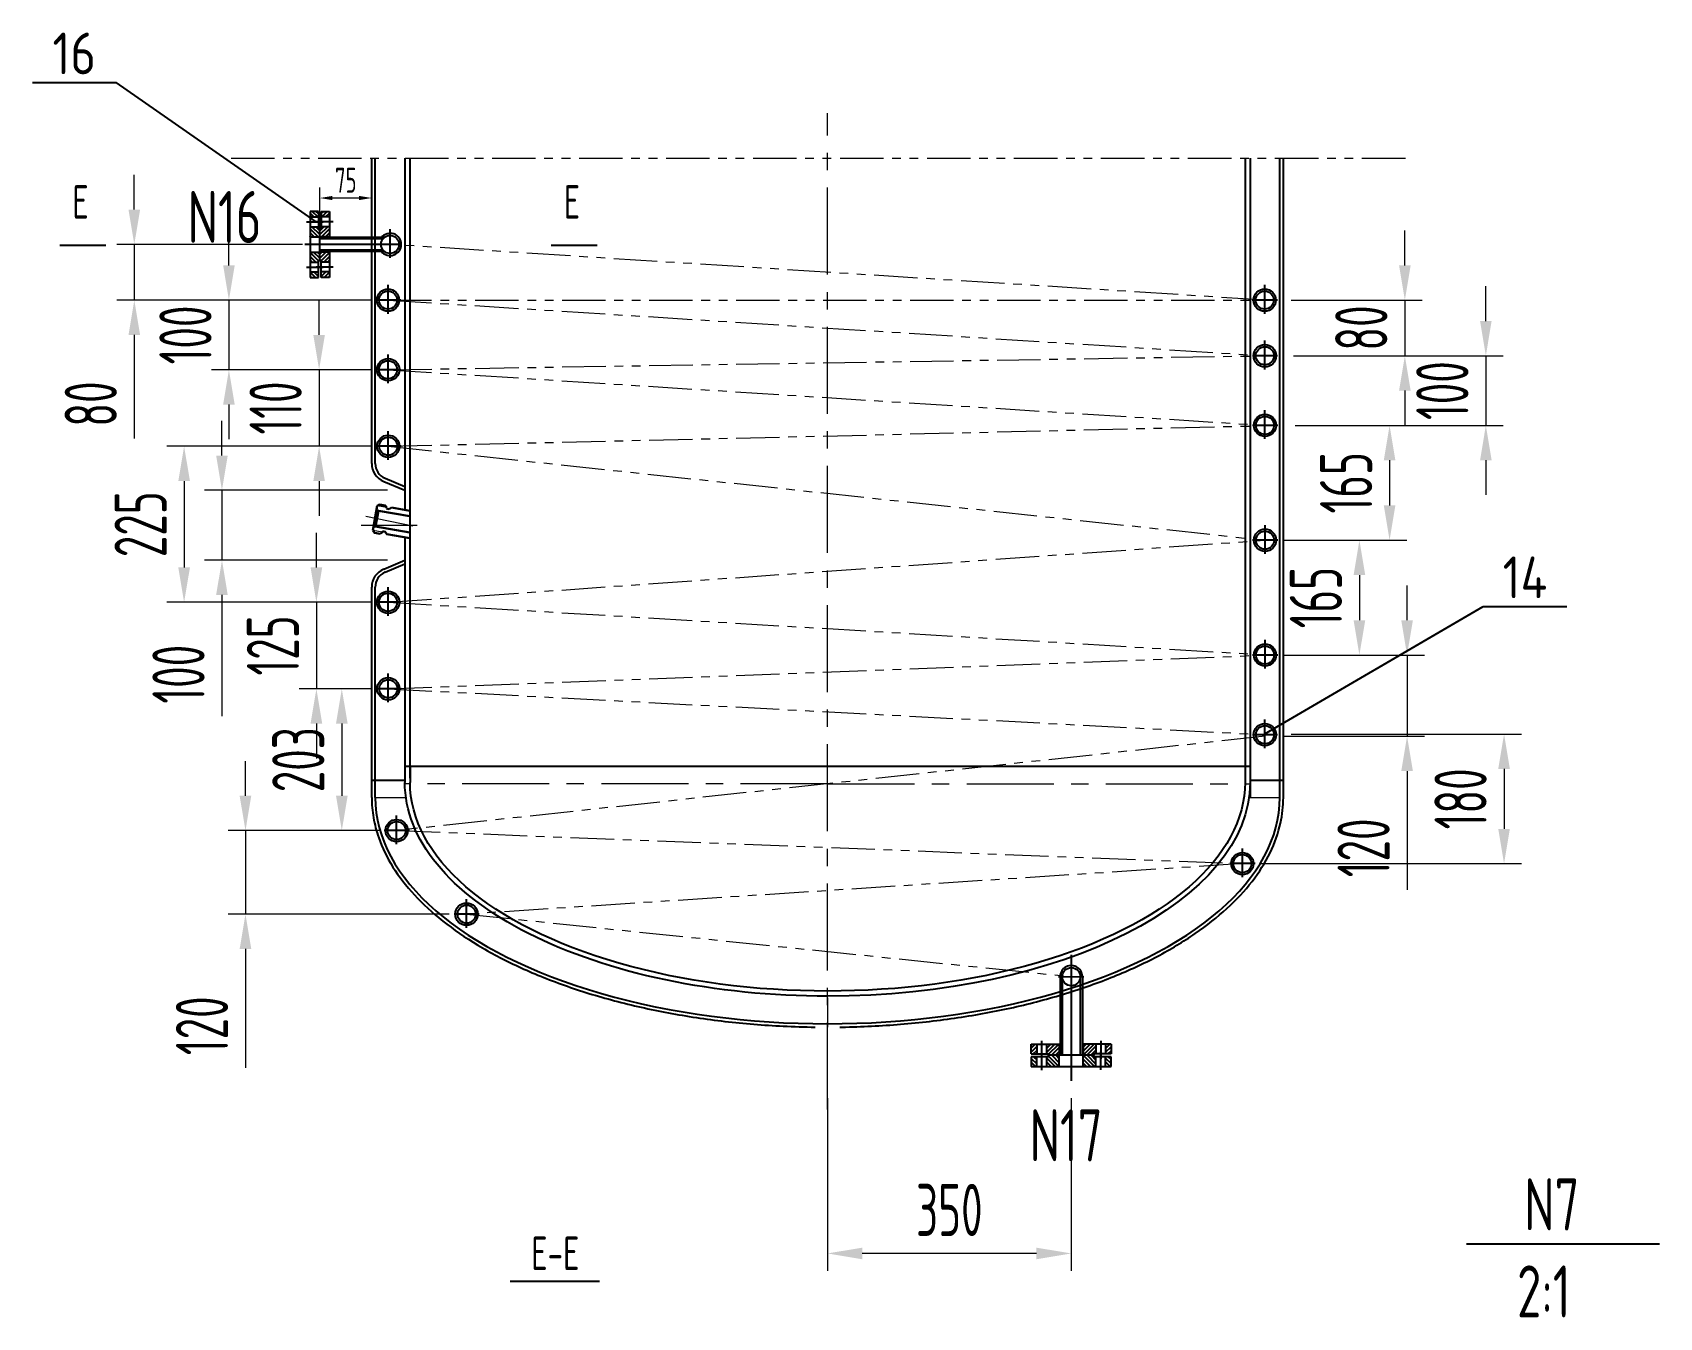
# Model space of a CAD drawing. Header units: millimetres. Extents: x -10 to 6019072, y -115569 to 2.
# Drawn here: x 6011771 to 6014109, y -111023 to -109176 of the extents above; entities that cross this region are included whole.
import ezdxf
from ezdxf.enums import TextEntityAlignment as Align

# ---------------------------------------------------------------- set-up
doc = ezdxf.new("R2010")
doc.units = ezdxf.units.MM
doc.header["$LTSCALE"] = 1000
for name, pattern in [('ACAD_ISO10W100', [18, 12, -3, 0, -3]), ('CENTER', [2, 1.25, -0.25, 0.25, -0.25]), ('PHANTOM', [2.5, 1.25, -0.25, 0.25, -0.25, 0.25, -0.25])]:
    doc.linetypes.add(name, pattern=pattern)
doc.layers.get('0').update_dxf_attribs({"lineweight": 25})
for name, color, linetype in [('00', 7, 'Continuous'), ('item', 7, 'Continuous'), ('Layer2', 1, 'ACAD_ISO10W100'), ('Layer4', 3, 'Continuous')]:
    doc.layers.add(name, color=color, linetype=linetype)
for name, color, linetype, lineweight in [('1轮廓实线层', 7, 'Continuous', 25), ('3中心线层', 1, 'CENTER', 9), ('9双点划线层', 6, 'PHANTOM', 9), ('FULL', 7, 'Continuous', 25), ('中心线', 1, 'CENTER', 9), ('粗实线', 3, 'Continuous', 30), ('细实线', 6, 'Continuous', 9)]:
    doc.layers.add(name, color=color, linetype=linetype, lineweight=lineweight)
doc.styles.get("Standard").update_dxf_attribs({"font": 'gbenor.shx', "width": 0.707, "bigfont": 'gbcbig.shx'})
doc.styles.add('样式 1', font='gbenor.shx', dxfattribs={"bigfont": 'gbcbig.shx'})
doc.dimstyles.get("Standard").update_dxf_attribs({"dimscale": 60, "dimtxt": 2, "dimasz": 1.5, "dimexe": 0.625, "dimexo": 0.625, "dimgap": 0.09, "dimtad": 1, "dimdec": 1, "dimdsep": 46, "dimtxsty": 'Standard', "dimcen": 0.09, "dimclrd": 2, "dimclre": 2, "dimclrt": 2, "dimadec": 0, "dimazin": 0, "dimtfac": 1, "dimtdec": 1, "dimtofl": 0, "dimtmove": 0, "dimatfit": 3, "dimfxl": 0, "dimtolj": 1, "dimtzin": 0, "dimlwd": 9, "dimlwe": 9, "dimarcsym": 0})
doc.dimstyles.new('STANDARD$0', dxfattribs={"dimscale": 50, "dimtxt": 1.5, "dimasz": 1, "dimexe": 0.5, "dimexo": 0.5, "dimgap": 0.5, "dimtad": 1, "dimdec": 1, "dimdsep": 46, "dimtxsty": 'Standard', "dimcen": 0.09, "dimclrd": 2, "dimclre": 2, "dimclrt": 2, "dimadec": 0, "dimazin": 0, "dimtfac": 1, "dimtdec": 1, "dimtmove": 0, "dimatfit": 3, "dimfxl": 0, "dimtolj": 1, "dimtzin": 0, "dimlwd": 13, "dimlwe": 13, "dimarcsym": 0})

# ---------------------------------------------------------------- blocks, each defined once
blk = doc.blocks.new('*D505')
at = {"color": 2, "lineweight": 9, "transparency": 16777216}
for p, q in [((6012183.9, -109488.1), (6012183.9, -109398.9)), ((6012258.4, -109488.1), (6012258.4, -109398.9)), ((6012240.4, -109413.9), (6012201.9, -109413.9))]:
    blk.add_line(p, q, dxfattribs=at)
at = {"color": 2, "transparency": 16777216}
for points in [[(6012201.9, -109410.9), (6012201.9, -109416.9), (6012183.9, -109413.9)], [(6012240.4, -109410.9), (6012240.4, -109416.9), (6012258.4, -109413.9)]]:
    blk.add_solid(points, dxfattribs=at)
at = {"layer": 'Defpoints', "color": 0, "transparency": 16777216}
for p in [(6012183.9, -109413.9), (6012183.9, -109495.6), (6012258.4, -109495.6)]:
    blk.add_point(p, dxfattribs=at)
at = {"color": 2, "transparency": 16777216, "insert": (6012221.2, -109388.4), "char_height": 36, "attachment_point": 5}
blk.add_mtext('\\A1;75', dxfattribs=at)
blk = doc.blocks.new('*D531')
at = {"layer": '00', "color": 2, "linetype": 'CENTER', "lineweight": 13, "transparency": 16777216}
for p, q in [((6013743, -109510.7), (6013743, -109460.7)), ((6013579.7, -109560.7), (6013768, -109560.7)), ((6013743, -109560.7), (6013743, -109640.7)), ((6013585.2, -109640.7), (6013768, -109640.7)), ((6013743, -109690.7), (6013743, -109740.7))]:
    blk.add_line(p, q, dxfattribs=at)
at = {"layer": '00', "color": 2, "linetype": 'CENTER', "transparency": 16777216}
for points in [[(6013734.7, -109510.7), (6013751.4, -109510.7), (6013743, -109560.7)], [(6013734.7, -109690.7), (6013751.4, -109690.7), (6013743, -109640.7)]]:
    blk.add_solid(points, dxfattribs=at)
at = {"layer": 'Defpoints', "color": 0, "linetype": 'CENTER', "transparency": 16777216}
for p in [(6013554.7, -109560.7), (6013560.2, -109640.7), (6013743, -109640.7)]:
    blk.add_point(p, dxfattribs=at)
at = {"layer": '00', "color": 2, "linetype": 'CENTER', "transparency": 16777216, "insert": (6013680.5, -109600.7), "char_height": 75, "attachment_point": 5, "rotation": 90}
blk.add_mtext('\\A1;80', dxfattribs=at)
blk = doc.blocks.new('*D532')
at = {"layer": '00', "color": 2, "linetype": 'CENTER', "lineweight": 13, "transparency": 16777216}
for p, q in [((6013859.4, -109590.7), (6013859.4, -109540.7)), ((6013582.9, -109640.7), (6013884.4, -109640.7)), ((6013859.4, -109640.7), (6013859.4, -109740.7)), ((6013585.3, -109740.7), (6013884.4, -109740.7)), ((6013859.4, -109790.7), (6013859.4, -109840.7))]:
    blk.add_line(p, q, dxfattribs=at)
at = {"layer": '00', "color": 2, "linetype": 'CENTER', "transparency": 16777216}
for points in [[(6013851.1, -109590.7), (6013867.7, -109590.7), (6013859.4, -109640.7)], [(6013851.1, -109790.7), (6013867.7, -109790.7), (6013859.4, -109740.7)]]:
    blk.add_solid(points, dxfattribs=at)
at = {"layer": 'Defpoints', "color": 0, "linetype": 'CENTER', "transparency": 16777216}
for p in [(6013557.9, -109640.7), (6013560.3, -109740.7), (6013859.4, -109740.7)]:
    blk.add_point(p, dxfattribs=at)
at = {"layer": '00', "color": 2, "linetype": 'CENTER', "transparency": 16777216, "insert": (6013796.9, -109690.7), "char_height": 75, "attachment_point": 5, "rotation": 90}
blk.add_mtext('\\A1;100', dxfattribs=at)
blk = doc.blocks.new('*D533')
at = {"layer": '00', "color": 2, "linetype": 'CENTER', "lineweight": 13, "transparency": 16777216}
for p, q in [((6012043.3, -109784), (6012043.3, -109734)), ((6012281.1, -109834), (6012018.3, -109834)), ((6012043.3, -109834), (6012043.3, -109934.4)), ((6012281.1, -109934.4), (6012018.3, -109934.4)), ((6012043.3, -109984.4), (6012043.3, -110158.7))]:
    blk.add_line(p, q, dxfattribs=at)
at = {"layer": '00', "color": 2, "linetype": 'CENTER', "transparency": 16777216}
for points in [[(6012034.9, -109784), (6012051.6, -109784), (6012043.3, -109834)], [(6012034.9, -109984.4), (6012051.6, -109984.4), (6012043.3, -109934.4)]]:
    blk.add_solid(points, dxfattribs=at)
at = {"layer": 'Defpoints', "color": 0, "linetype": 'CENTER', "transparency": 16777216}
for p in [(6012306.1, -109834), (6012043.3, -109934.4), (6012306.1, -109934.4)]:
    blk.add_point(p, dxfattribs=at)
at = {"layer": '00', "color": 2, "linetype": 'CENTER', "transparency": 16777216, "insert": (6011980.8, -110098.3), "char_height": 75, "attachment_point": 5, "rotation": 90}
blk.add_mtext('\\A1;100', dxfattribs=at)
blk = doc.blocks.new('*D534')
at = {"layer": '00', "color": 2, "linetype": 'CENTER', "lineweight": 13, "transparency": 16777216}
for p, q in [((6013585.3, -109740.7), (6013746.1, -109740.7)), ((6013721.1, -109790.7), (6013721.1, -109855.7)), ((6013585.5, -109905.7), (6013746.1, -109905.7))]:
    blk.add_line(p, q, dxfattribs=at)
at = {"layer": '00', "color": 2, "linetype": 'CENTER', "transparency": 16777216}
for points in [[(6013712.8, -109790.7), (6013729.4, -109790.7), (6013721.1, -109740.7)], [(6013712.8, -109855.7), (6013729.4, -109855.7), (6013721.1, -109905.7)]]:
    blk.add_solid(points, dxfattribs=at)
at = {"layer": 'Defpoints', "color": 0, "linetype": 'CENTER', "transparency": 16777216}
for p in [(6013560.3, -109740.7), (6013560.5, -109905.7), (6013721.1, -109905.7)]:
    blk.add_point(p, dxfattribs=at)
at = {"layer": '00', "color": 2, "linetype": 'CENTER', "transparency": 16777216, "insert": (6013658.6, -109823.2), "char_height": 75, "attachment_point": 5, "rotation": 90}
blk.add_mtext('\\A1;165', dxfattribs=at)
blk = doc.blocks.new('*D535')
at = {"layer": '00', "color": 2, "linetype": 'CENTER', "lineweight": 13, "transparency": 16777216}
for p, q in [((6013567.3, -109905.7), (6013702.7, -109905.7)), ((6013677.7, -109955.7), (6013677.7, -110020.7)), ((6013567.3, -110070.7), (6013702.7, -110070.7))]:
    blk.add_line(p, q, dxfattribs=at)
at = {"layer": '00', "color": 2, "linetype": 'CENTER', "transparency": 16777216}
for points in [[(6013669.4, -109955.7), (6013686.1, -109955.7), (6013677.7, -109905.7)], [(6013669.4, -110020.7), (6013686.1, -110020.7), (6013677.7, -110070.7)]]:
    blk.add_solid(points, dxfattribs=at)
at = {"layer": 'Defpoints', "color": 0, "linetype": 'CENTER', "transparency": 16777216}
for p in [(6013542.3, -109905.7), (6013542.3, -110070.7), (6013677.7, -110070.7)]:
    blk.add_point(p, dxfattribs=at)
at = {"layer": '00', "color": 2, "linetype": 'CENTER', "transparency": 16777216, "insert": (6013615.2, -109988.2), "char_height": 75, "attachment_point": 5, "rotation": 90}
blk.add_mtext('\\A1;165', dxfattribs=at)
blk = doc.blocks.new('*D536')
at = {"layer": '00', "color": 2, "linetype": 'CENTER', "lineweight": 13, "transparency": 16777216}
for p, q in [((6011917.3, -109430.6), (6011917.3, -109380.6)), ((6012158.9, -109480.6), (6011892.3, -109480.6)), ((6011917.3, -109480.6), (6011917.3, -109560.7)), ((6012257.1, -109560.7), (6011892.3, -109560.7)), ((6011917.3, -109610.7), (6011917.3, -109759.3))]:
    blk.add_line(p, q, dxfattribs=at)
at = {"layer": '00', "color": 2, "linetype": 'CENTER', "transparency": 16777216}
for points in [[(6011909, -109430.6), (6011925.7, -109430.6), (6011917.3, -109480.6)], [(6011909, -109610.7), (6011925.7, -109610.7), (6011917.3, -109560.7)]]:
    blk.add_solid(points, dxfattribs=at)
at = {"layer": 'Defpoints', "color": 0, "linetype": 'CENTER', "transparency": 16777216}
for p in [(6012183.9, -109480.6), (6011917.3, -109560.7), (6012282.1, -109560.7)]:
    blk.add_point(p, dxfattribs=at)
at = {"layer": '00', "color": 2, "linetype": 'CENTER', "transparency": 16777216, "insert": (6011854.8, -109710), "char_height": 75, "attachment_point": 5, "rotation": 90}
blk.add_mtext('\\A1;80', dxfattribs=at)
blk = doc.blocks.new('*D537')
at = {"layer": '00', "color": 2, "linetype": 'CENTER', "lineweight": 13, "transparency": 16777216}
for p, q in [((6012053.3, -109510.7), (6012053.3, -109460.7)), ((6012257.1, -109560.7), (6012028.3, -109560.7)), ((6012053.3, -109560.7), (6012053.3, -109660.7)), ((6012257.1, -109660.7), (6012028.3, -109660.7)), ((6012053.3, -109710.7), (6012053.3, -109760.7))]:
    blk.add_line(p, q, dxfattribs=at)
at = {"layer": '00', "color": 2, "linetype": 'CENTER', "transparency": 16777216}
for points in [[(6012045, -109510.7), (6012061.6, -109510.7), (6012053.3, -109560.7)], [(6012045, -109710.7), (6012061.6, -109710.7), (6012053.3, -109660.7)]]:
    blk.add_solid(points, dxfattribs=at)
at = {"layer": 'Defpoints', "color": 0, "linetype": 'CENTER', "transparency": 16777216}
for p in [(6012282.1, -109560.7), (6012053.3, -109660.7), (6012282.1, -109660.7)]:
    blk.add_point(p, dxfattribs=at)
at = {"layer": '00', "color": 2, "linetype": 'CENTER', "transparency": 16777216, "insert": (6011990.8, -109610.7), "char_height": 75, "attachment_point": 5, "rotation": 90}
blk.add_mtext('\\A1;100', dxfattribs=at)
blk = doc.blocks.new('*D538')
at = {"layer": '00', "color": 2, "linetype": 'CENTER', "lineweight": 13, "transparency": 16777216}
for p, q in [((6012182.9, -109610.7), (6012182.9, -109560.7)), ((6012257.2, -109660.7), (6012157.9, -109660.7)), ((6012182.9, -109660.7), (6012182.9, -109770.7)), ((6012257.2, -109770.7), (6012157.9, -109770.7)), ((6012182.9, -109820.7), (6012182.9, -109870.7))]:
    blk.add_line(p, q, dxfattribs=at)
at = {"layer": '00', "color": 2, "linetype": 'CENTER', "transparency": 16777216}
for points in [[(6012174.6, -109610.7), (6012191.2, -109610.7), (6012182.9, -109660.7)], [(6012174.6, -109820.7), (6012191.2, -109820.7), (6012182.9, -109770.7)]]:
    blk.add_solid(points, dxfattribs=at)
at = {"layer": 'Defpoints', "color": 0, "linetype": 'CENTER', "transparency": 16777216}
for p in [(6012282.2, -109660.7), (6012182.9, -109770.7), (6012282.2, -109770.7)]:
    blk.add_point(p, dxfattribs=at)
at = {"layer": '00', "color": 2, "linetype": 'CENTER', "transparency": 16777216, "insert": (6012120.4, -109715.7), "char_height": 75, "attachment_point": 5, "rotation": 90}
blk.add_mtext('\\A1;110', dxfattribs=at)
blk = doc.blocks.new('*D539')
at = {"layer": '00', "color": 2, "linetype": 'CENTER', "lineweight": 13, "transparency": 16777216}
for p, q in [((6012257.4, -109770.7), (6011963.9, -109770.7)), ((6011988.9, -109820.7), (6011988.9, -109944.9)), ((6012257.3, -109994.9), (6011963.9, -109994.9))]:
    blk.add_line(p, q, dxfattribs=at)
at = {"layer": '00', "color": 2, "linetype": 'CENTER', "transparency": 16777216}
for points in [[(6011980.6, -109820.7), (6011997.3, -109820.7), (6011988.9, -109770.7)], [(6011980.6, -109944.9), (6011997.3, -109944.9), (6011988.9, -109994.9)]]:
    blk.add_solid(points, dxfattribs=at)
at = {"layer": 'Defpoints', "color": 0, "linetype": 'CENTER', "transparency": 16777216}
for p in [(6012282.4, -109770.7), (6011988.9, -109994.9), (6012282.3, -109994.9)]:
    blk.add_point(p, dxfattribs=at)
at = {"layer": '00', "color": 2, "linetype": 'CENTER', "transparency": 16777216, "insert": (6011926.4, -109882.8), "char_height": 75, "attachment_point": 5, "rotation": 90}
blk.add_mtext('\\A1;225', dxfattribs=at)
blk = doc.blocks.new('*D540')
at = {"layer": '00', "color": 2, "linetype": 'CENTER', "lineweight": 13, "transparency": 16777216}
for p, q in [((6012179, -109944.9), (6012179, -109894.9)), ((6012257.3, -109994.9), (6012154, -109994.9)), ((6012179, -109994.9), (6012179, -110119.2)), ((6012257.2, -110119.2), (6012154, -110119.2)), ((6012179, -110169.2), (6012179, -110219.2))]:
    blk.add_line(p, q, dxfattribs=at)
at = {"layer": '00', "color": 2, "linetype": 'CENTER', "transparency": 16777216}
for points in [[(6012170.6, -109944.9), (6012187.3, -109944.9), (6012179, -109994.9)], [(6012170.6, -110169.2), (6012187.3, -110169.2), (6012179, -110119.2)]]:
    blk.add_solid(points, dxfattribs=at)
at = {"layer": 'Defpoints', "color": 0, "linetype": 'CENTER', "transparency": 16777216}
for p in [(6012282.3, -109994.9), (6012179, -110119.2), (6012282.2, -110119.2)]:
    blk.add_point(p, dxfattribs=at)
at = {"layer": '00', "color": 2, "linetype": 'CENTER', "transparency": 16777216, "insert": (6012116.5, -110057), "char_height": 75, "attachment_point": 5, "rotation": 90}
blk.add_mtext('\\A1;125', dxfattribs=at)
blk = doc.blocks.new('*D541')
at = {"layer": '00', "color": 2, "linetype": 'CENTER', "lineweight": 13, "transparency": 16777216}
for p, q in [((6012257.2, -110119.2), (6012190.5, -110119.2)), ((6012215.5, -110169.2), (6012215.5, -110273)), ((6012269.2, -110323), (6012190.5, -110323))]:
    blk.add_line(p, q, dxfattribs=at)
at = {"layer": '00', "color": 2, "linetype": 'CENTER', "transparency": 16777216}
for points in [[(6012207.2, -110169.2), (6012223.9, -110169.2), (6012215.5, -110119.2)], [(6012207.2, -110273), (6012223.9, -110273), (6012215.5, -110323)]]:
    blk.add_solid(points, dxfattribs=at)
at = {"layer": 'Defpoints', "color": 0, "linetype": 'CENTER', "transparency": 16777216}
for p in [(6012282.2, -110119.2), (6012215.5, -110323), (6012294.2, -110323)]:
    blk.add_point(p, dxfattribs=at)
at = {"layer": '00', "color": 2, "linetype": 'CENTER', "transparency": 16777216, "insert": (6012153, -110221.1), "char_height": 75, "attachment_point": 5, "rotation": 90}
blk.add_mtext('\\A1;203', dxfattribs=at)
blk = doc.blocks.new('*D542')
at = {"layer": '00', "color": 2, "linetype": 'CENTER', "lineweight": 13, "transparency": 16777216}
for p, q in [((6012077.1, -110273), (6012077.1, -110223)), ((6012269.4, -110323), (6012052.1, -110323)), ((6012077.1, -110323), (6012077.1, -110443.1)), ((6012369.7, -110443.1), (6012052.1, -110443.1)), ((6012077.1, -110493.1), (6012077.1, -110663.8))]:
    blk.add_line(p, q, dxfattribs=at)
at = {"layer": '00', "color": 2, "linetype": 'CENTER', "transparency": 16777216}
for points in [[(6012068.7, -110273), (6012085.4, -110273), (6012077.1, -110323)], [(6012068.7, -110493.1), (6012085.4, -110493.1), (6012077.1, -110443.1)]]:
    blk.add_solid(points, dxfattribs=at)
at = {"layer": 'Defpoints', "color": 0, "linetype": 'CENTER', "transparency": 16777216}
for p in [(6012294.4, -110323), (6012077.1, -110443.1), (6012394.7, -110443.1)]:
    blk.add_point(p, dxfattribs=at)
at = {"layer": '00', "color": 2, "linetype": 'CENTER', "transparency": 16777216, "insert": (6012014.6, -110603.5), "char_height": 75, "attachment_point": 5, "rotation": 90}
blk.add_mtext('\\A1;120', dxfattribs=at)
blk = doc.blocks.new('*D543')
at = {"layer": '00', "color": 2, "linetype": 'CENTER', "lineweight": 13, "transparency": 16777216}
for p, q in [((6013746.2, -110020.7), (6013746.2, -109970.7)), ((6013567.3, -110070.7), (6013771.2, -110070.7)), ((6013746.2, -110070.7), (6013746.2, -110187.4)), ((6013567.2, -110187.4), (6013771.2, -110187.4)), ((6013746.2, -110237.4), (6013746.2, -110408.2))]:
    blk.add_line(p, q, dxfattribs=at)
at = {"layer": '00', "color": 2, "linetype": 'CENTER', "transparency": 16777216}
for points in [[(6013737.9, -110020.7), (6013754.6, -110020.7), (6013746.2, -110070.7)], [(6013737.9, -110237.4), (6013754.6, -110237.4), (6013746.2, -110187.4)]]:
    blk.add_solid(points, dxfattribs=at)
at = {"layer": 'Defpoints', "color": 0, "linetype": 'CENTER', "transparency": 16777216}
for p in [(6013542.3, -110070.7), (6013542.2, -110187.4), (6013746.2, -110187.4)]:
    blk.add_point(p, dxfattribs=at)
at = {"layer": '00', "color": 2, "linetype": 'CENTER', "transparency": 16777216, "insert": (6013683.7, -110347.8), "char_height": 75, "attachment_point": 5, "rotation": 90}
blk.add_mtext('\\A1;120', dxfattribs=at)
blk = doc.blocks.new('*D544')
at = {"layer": '00', "color": 2, "linetype": 'CENTER', "lineweight": 13, "transparency": 16777216}
for p, q in [((6013579.8, -110184.3), (6013910.6, -110184.3)), ((6013885.6, -110234.3), (6013885.6, -110320.5)), ((6013534.8, -110370.5), (6013910.6, -110370.5))]:
    blk.add_line(p, q, dxfattribs=at)
at = {"layer": '00', "color": 2, "linetype": 'CENTER', "transparency": 16777216}
for points in [[(6013877.2, -110234.3), (6013893.9, -110234.3), (6013885.6, -110184.3)], [(6013877.2, -110320.5), (6013893.9, -110320.5), (6013885.6, -110370.5)]]:
    blk.add_solid(points, dxfattribs=at)
at = {"layer": 'Defpoints', "color": 0, "linetype": 'CENTER', "transparency": 16777216}
for p in [(6013554.8, -110184.3), (6013509.8, -110370.5), (6013885.6, -110370.5)]:
    blk.add_point(p, dxfattribs=at)
at = {"layer": '00', "color": 2, "linetype": 'CENTER', "transparency": 16777216, "insert": (6013823.1, -110277.4), "char_height": 75, "attachment_point": 5, "rotation": 90}
blk.add_mtext('\\A1;180', dxfattribs=at)
blk = doc.blocks.new('*D545')
at = {"layer": '00', "color": 2, "linetype": 'CENTER', "lineweight": 13, "transparency": 16777216}
for p, q in [((6012913.4, -110707.7), (6012913.4, -110955.7)), ((6013263.6, -110707.7), (6013263.6, -110955.7)), ((6013213.6, -110930.7), (6012963.4, -110930.7))]:
    blk.add_line(p, q, dxfattribs=at)
at = {"layer": '00', "color": 2, "linetype": 'CENTER', "transparency": 16777216}
for points in [[(6012963.4, -110922.4), (6012963.4, -110939.1), (6012913.4, -110930.7)], [(6013213.6, -110922.4), (6013213.6, -110939.1), (6013263.6, -110930.7)]]:
    blk.add_solid(points, dxfattribs=at)
at = {"layer": 'Defpoints', "color": 0, "linetype": 'CENTER', "transparency": 16777216}
for p in [(6012913.4, -110682.7), (6013263.6, -110682.7), (6012913.4, -110930.7)]:
    blk.add_point(p, dxfattribs=at)
at = {"layer": '00', "color": 2, "linetype": 'CENTER', "transparency": 16777216, "insert": (6013088.5, -110868.2), "char_height": 75, "attachment_point": 5}
blk.add_mtext('\\A1;350', dxfattribs=at)

msp = doc.modelspace()

# ---------------------------------------------------------------- hatches: boundary and pattern name
h = msp.add_hatch()
h.set_pattern_fill('U', color=256, scale=4, angle=134.98378, style=0, pattern_type=0)
h.set_pattern_definition([(134.98378, (6011542.6355, -108400.4948), (-2.829228, -2.827626), [])])
h.paths.add_polyline_path([(6012169.87, -109520.11), (6012181.87, -109520.11), (6012181.87, -109528.11), (6012169.87, -109528.11)])
h.paths.add_polyline_path([(6012169.88, -109491.61), (6012169.87, -109506.11), (6012181.87, -109506.11), (6012181.87, -109503.61), (6012183.87, -109503.61), (6012183.88, -109491.61)])
h.paths.add_polyline_path([(6012169.89, -109455.11), (6012169.88, -109469.61), (6012183.88, -109469.61), (6012183.89, -109457.61), (6012181.89, -109457.61), (6012181.89, -109455.11)])
h.paths.add_polyline_path([(6012181.89, -109433.11), (6012169.89, -109433.11), (6012169.89, -109441.11), (6012181.89, -109441.11)])
h = msp.add_hatch()
h.set_pattern_fill('U', color=256, scale=4, angle=45, style=0, pattern_type=0)
h.set_pattern_definition([(44.98378, (6012825.734, -108400.858), (2.827626, -2.829228), [])])
h.paths.add_polyline_path([(6012197.87, -109520.12), (6012185.87, -109520.11), (6012185.87, -109528.11), (6012197.87, -109528.12)])
h.paths.add_polyline_path([(6012197.88, -109491.62), (6012197.87, -109506.12), (6012185.87, -109506.11), (6012185.87, -109503.61), (6012183.87, -109503.61), (6012183.88, -109491.61)])
h.paths.add_polyline_path([(6012197.89, -109455.12), (6012197.88, -109469.62), (6012183.88, -109469.61), (6012183.89, -109457.61), (6012185.89, -109457.61), (6012185.89, -109455.11)])
h.paths.add_polyline_path([(6012185.89, -109433.11), (6012197.89, -109433.12), (6012197.89, -109441.12), (6012185.89, -109441.11)])
h = msp.add_hatch()
h.set_pattern_fill('U', color=256, scale=4, angle=45, style=0, pattern_type=0)
h.set_pattern_definition([(315.0162, (6013797.2553, -111761.474), (-2.827626, -2.829228), [])])
h.paths.add_polyline_path([(6013313.09, -110661.99), (6013313.1, -110647.99), (6013321.1, -110648), (6013321.09, -110662)])
h.paths.add_polyline_path([(6013280.84, -110661.99), (6013299.09, -110661.99), (6013299.1, -110647.99), (6013296.1, -110647.99), (6013296.1, -110645.99), (6013280.85, -110645.99)])
h.paths.add_polyline_path([(6013228.09, -110661.97), (6013246.34, -110661.98), (6013246.35, -110645.98), (6013231.1, -110645.97), (6013231.1, -110647.97), (6013228.1, -110647.97)])
h.paths.add_polyline_path([(6013206.09, -110661.96), (6013214.09, -110661.97), (6013214.1, -110647.97), (6013206.1, -110647.96)])
h = msp.add_hatch()
h.set_pattern_fill('U', color=256, scale=4, angle=45.01622, style=0, pattern_type=0)
h.set_pattern_definition([(45.0162, (6013796.6236, -109529.788), (-2.829228, 2.827626), [])])
h.paths.add_polyline_path([(6013313.1, -110629.99), (6013313.1, -110643.99), (6013321.1, -110644), (6013321.1, -110630)])
h.paths.add_polyline_path([(6013280.85, -110629.99), (6013299.1, -110629.99), (6013299.1, -110643.99), (6013296.1, -110643.99), (6013296.1, -110645.99), (6013280.85, -110645.99)])
h.paths.add_polyline_path([(6013228.1, -110629.97), (6013246.35, -110629.98), (6013246.35, -110645.98), (6013231.1, -110645.97), (6013231.1, -110643.97), (6013228.1, -110643.97)])
h.paths.add_polyline_path([(6013206.1, -110629.96), (6013214.1, -110629.97), (6013214.1, -110643.97), (6013206.1, -110643.96)])

# ---------------------------------------------------------------- linework, layer by layer
at = {"layer": '1轮廓实线层', "ltscale": 14}
for p, q in [((6012258.44, -109795.35), (6012258.44, -109356.78)), ((6012263.44, -109795.35), (6012263.44, -109356.78)), ((6012306.1, -109356.78), (6012306.1, -109862)), ((6012313.48, -109356.78), (6012313.48, -110247.65)), ((6013513.4, -109356.78), (6013513.4, -110255.6)), ((6013520.78, -109356.78), (6013520.78, -110275.6)), ((6013563.44, -110250.6), (6013563.44, -109356.78)), ((6013568.44, -110250.6), (6013568.44, -109356.78)), ((6012275.68, -109821.25), (6012306.1, -109833.98)), ((6012277.61, -109816.64), (6012306.1, -109828.56)), ((6012306.1, -109900.72), (6012306.1, -110247.65)), ((6012275.68, -109947.15), (6012306.1, -109934.42)), ((6012277.61, -109951.76), (6012306.1, -109939.84)), ((6012258.44, -110253.67), (6012258.44, -109973.05)), ((6012263.44, -110253.67), (6012263.44, -109973.05)), ((6012306.11, -110230.6), (6012913.44, -110230.6)), ((6012913.44, -110230.6), (6013520.77, -110230.6)), ((6012258.44, -110250.6), (6012306.11, -110250.6)), ((6012258.44, -110275.6), (6012258.44, -110250.6)), ((6012263.44, -110275.6), (6012263.44, -110250.6)), ((6013520.77, -110250.6), (6013568.44, -110250.6)), ((6013563.44, -110275.6), (6013563.44, -110250.6)), ((6013568.44, -110275.6), (6013568.44, -110250.6))]:
    msp.add_line(p, q, dxfattribs=at)
at = {"layer": '1轮廓实线层', "extrusion": (1.22461e-16, 0, -1)}
for p, q in [((6012306.11, -110230.6), (6012306.11, -110253.67)), ((6012313.49, -110230.6), (6012313.49, -110253.67))]:
    msp.add_line(p, q, dxfattribs=at)
at = {"layer": '1轮廓实线层', "ltscale": 14}
for centre, radius, start, end in [((6012286.51, -109795.35), 28.07, 180, 247.29644), ((6012286.51, -109795.35), 23.07, 180, 247.29644), ((6012286.51, -109973.05), 28.07, 112.70356, 180), ((6012286.51, -109973.05), 23.07, 112.70356, 180)]:
    msp.add_arc(centre, radius, start, end, dxfattribs=at)
at = {"layer": '1轮廓实线层', "extrusion": (0, 0, -1)}
for major_axis, ratio, start_param, end_param in [((607.33, 0), 0.506079, 1.5707963, 3.1415927), ((599.95, 0), 0.5, 0, 3.1415927), ((607.33, 0), 0.506079, 0, 1.5707963)]:
    msp.add_ellipse((6012913.44, -110253.67), major_axis=major_axis, ratio=ratio, start_param=start_param, end_param=end_param, dxfattribs=at)
at = {"layer": '1轮廓实线层', "ltscale": 14}
msp.add_ellipse((6012913.44, -110275.6), major_axis=(-650, 0), ratio=0.5, start_param=6.2831853, end_param=9.424778, dxfattribs=at)
for points, knots in [([(6012258.44, -110275.6), (6012258.44, -110285.29), (6012259.28, -110294.97), (6012262.64, -110314.26), (6012265.15, -110323.85), (6012273.47, -110347.6), (6012280.3, -110361.64), (6012297.49, -110389.08), (6012307.84, -110402.48), (6012331.87, -110428.45), (6012345.54, -110441.01), (6012375.97, -110465.1), (6012392.72, -110476.63), (6012429.03, -110498.48), (6012448.58, -110508.81), (6012490.16, -110528.08), (6012512.19, -110537.04), (6012558.36, -110553.44), (6012582.5, -110560.89), (6012632.48, -110574.15), (6012658.32, -110579.96), (6012711.29, -110589.87), (6012738.41, -110593.96), (6012793.47, -110600.35), (6012821.42, -110602.65), (6012864.96, -110604.79), (6012880.42, -110605.27), (6012895.9, -110605.48)], [6.2831853, 6.2831853, 6.2831853, 6.2831853, 6.36994, 6.36994, 6.4566947, 6.4566947, 6.5866151, 6.5866151, 6.7165355, 6.7165355, 6.8464559, 6.8464559, 6.9763763, 6.9763763, 7.1062967, 7.1062967, 7.2362171, 7.2362171, 7.3661375, 7.3661375, 7.4960579, 7.4960579, 7.6259784, 7.6259784, 7.7558988, 7.7558988, 7.8271045, 7.8271045, 7.8271045, 7.8271045]), ([(6012930.97, -110605.48), (6012932.05, -110605.47), (6012933.13, -110605.45), (6012962.45, -110604.98), (6012990.64, -110603.61), (6013046.42, -110599.06), (6013074.02, -110595.88), (6013128.17, -110587.75), (6013154.72, -110582.8), (6013206.33, -110571.23), (6013231.39, -110564.6), (6013279.6, -110549.77), (6013302.76, -110541.57), (6013346.77, -110523.72), (6013367.63, -110514.08), (6013406.7, -110493.5), (6013424.92, -110482.56), (6013458.42, -110459.57), (6013473.7, -110447.51), (6013501.05, -110422.45), (6013513.12, -110409.46), (6013533.84, -110382.72), (6013542.49, -110368.97), (6013556.19, -110340.96), (6013561.23, -110326.7), (6013567.09, -110300.13), (6013568.44, -110287.86), (6013568.44, -110275.6)], [7.8808588, 7.8808588, 7.8808588, 7.8808588, 7.8858192, 7.8858192, 8.0157396, 8.0157396, 8.14566, 8.14566, 8.2755804, 8.2755804, 8.4055008, 8.4055008, 8.5354212, 8.5354212, 8.6653416, 8.6653416, 8.7952621, 8.7952621, 8.9251825, 8.9251825, 9.0551029, 9.0551029, 9.1850233, 9.1850233, 9.3149437, 9.3149437, 9.424778, 9.424778, 9.424778, 9.424778])]:
    msp.add_open_spline(points, degree=3, knots=knots, dxfattribs=at)
at = {"layer": '3中心线层'}
for p, q in [((6012306.1, -109982.25), (6012306.1, -110088.37)), ((6012306.1, -110118.83), (6012306.1, -110180.67))]:
    msp.add_line(p, q, dxfattribs=at)
at = {"layer": '9双点划线层', "ltscale": 0.05}
for p, q in [((6012056.39, -109356.78), (6013755.77, -109356.78)), ((6013541.87, -109560.66), (6012284.92, -109480.64)), ((6012282.09, -109560.66), (6013541.87, -109560.66)), ((6012282.09, -109560.66), (6013542.03, -109640.66)), ((6012282.24, -109660.66), (6013542.03, -109640.66)), ((6012282.07, -109660.66), (6013542.19, -109740.66)), ((6012282.22, -109770.66), (6013542.01, -109741.02)), ((6012282.22, -109770.66), (6013542.34, -109905.7)), ((6012282.24, -109994.91), (6013542.03, -109905.7)), ((6012282.07, -109994.91), (6013542.19, -110070.37)), ((6012282.4, -110119.19), (6013542.01, -110070.73)), ((6012282.22, -110119.19), (6013542.06, -110185.21)), ((6013542.25, -110187.42), (6012294.4, -110323)), ((6012294.4, -110323), (6013509.77, -110370.53)), ((6013509.77, -110370.53), (6012394.73, -110443.11)), ((6012394.73, -110443.11), (6013263.47, -110532.95))]:
    msp.add_line(p, q, dxfattribs=at)
at = {"layer": 'FULL'}
for p, q in [((6012169.89, -109433.11), (6012169.87, -109528.11)), ((6012181.89, -109433.11), (6012169.89, -109433.11)), ((6012169.89, -109441.11), (6012181.89, -109441.11)), ((6012181.89, -109433.11), (6012181.89, -109457.61)), ((6012185.89, -109433.11), (6012197.89, -109433.12)), ((6012185.89, -109433.11), (6012185.89, -109457.61)), ((6012197.89, -109441.12), (6012185.89, -109441.11)), ((6012197.89, -109433.12), (6012197.88, -109470.67)), ((6012169.88, -109469.61), (6012183.88, -109469.61)), ((6012169.89, -109455.11), (6012181.89, -109455.11)), ((6012181.89, -109457.61), (6012183.89, -109457.61)), ((6012183.87, -109503.61), (6012183.89, -109457.61)), ((6012183.87, -109503.61), (6012183.89, -109457.61)), ((6012197.88, -109469.62), (6012183.88, -109469.61)), ((6012276.6, -109470.64), (6012183.88, -109470.67)), ((6012274.67, -109472.64), (6012183.88, -109472.61)), ((6012185.89, -109457.61), (6012183.89, -109457.61)), ((6012197.89, -109455.12), (6012185.89, -109455.11)), ((6011810.34, -109481.54), (6011876.36, -109481.54)), ((6012169.88, -109491.61), (6012183.88, -109491.61)), ((6012274.67, -109488.64), (6012183.88, -109488.64)), ((6012276.6, -109490.64), (6012183.88, -109490.61)), ((6012276.61, -109490.64), (6012183.88, -109490.64)), ((6012197.88, -109491.62), (6012183.88, -109491.61)), ((6012197.88, -109490.62), (6012197.87, -109528.12)), ((6012516.42, -109481.54), (6012582.44, -109481.54)), ((6012169.87, -109506.11), (6012181.87, -109506.11)), ((6012169.87, -109520.11), (6012181.87, -109520.11)), ((6012181.87, -109528.11), (6012181.87, -109503.61)), ((6012181.87, -109503.61), (6012183.87, -109503.61)), ((6012185.87, -109503.61), (6012183.87, -109503.61)), ((6012185.87, -109528.11), (6012185.87, -109503.61)), ((6012197.87, -109506.12), (6012185.87, -109506.11)), ((6012197.87, -109520.12), (6012185.87, -109520.11)), ((6012169.87, -109528.11), (6012181.87, -109528.11)), ((6012197.87, -109528.12), (6012185.87, -109528.11)), ((6013247.81, -110532.95), (6013247.76, -110645.98)), ((6013250.64, -110532.95), (6013250.6, -110645.97)), ((6013276.64, -110532.95), (6013276.6, -110645.98)), ((6013279.65, -110532.96), (6013279.62, -110645.98)), ((6013206.1, -110629.96), (6013247.75, -110629.98)), ((6013206.1, -110643.96), (6013206.1, -110629.96)), ((6013206.1, -110643.96), (6013231.1, -110643.96)), ((6013214.1, -110629.97), (6013214.1, -110643.97)), ((6013228.1, -110629.97), (6013228.1, -110643.97)), ((6013231.1, -110643.96), (6013231.1, -110645.97)), ((6013296.1, -110645.99), (6013231.1, -110645.97)), ((6013296.1, -110645.99), (6013231.1, -110645.97)), ((6013231.1, -110647.97), (6013231.1, -110645.97)), ((6013246.34, -110661.98), (6013246.35, -110645.98)), ((6013246.35, -110629.98), (6013246.35, -110645.98)), ((6013321.1, -110630), (6013279.61, -110629.98)), ((6013280.84, -110661.99), (6013280.85, -110645.99)), ((6013280.85, -110629.99), (6013280.85, -110645.99)), ((6013321.1, -110644), (6013296.1, -110643.99)), ((6013296.1, -110643.99), (6013296.1, -110645.99)), ((6013296.1, -110647.99), (6013296.1, -110645.99)), ((6013299.1, -110629.99), (6013299.1, -110643.99)), ((6013313.1, -110629.99), (6013313.1, -110643.99)), ((6013321.1, -110630), (6013321.1, -110644)), ((6013206.1, -110647.97), (6013206.09, -110661.96)), ((6013206.09, -110661.96), (6013321.09, -110662)), ((6013231.1, -110647.97), (6013206.1, -110647.97)), ((6013214.09, -110661.97), (6013214.1, -110647.97)), ((6013228.1, -110647.97), (6013228.09, -110661.97)), ((6013321.1, -110648), (6013296.1, -110647.99)), ((6013299.09, -110661.99), (6013299.1, -110647.99)), ((6013313.09, -110661.99), (6013313.1, -110647.99)), ((6013321.09, -110662), (6013321.1, -110648)), ((6012457.66, -110970.5), (6012585.69, -110970.5)), ((6012457.66, -110970.5), (6012585.69, -110970.5))]:
    msp.add_line(p, q, dxfattribs=at)
for centre, radius in [((6012284.91, -109480.64), 13), ((6012281.91, -109560.66), 16), ((6012281.91, -109560.66), 13), ((6013541.7, -109560.66), 16), ((6013541.7, -109560.66), 13), ((6013541.85, -109640.66), 16), ((6013541.85, -109640.66), 13), ((6012282.07, -109660.66), 16), ((6012282.07, -109660.66), 13), ((6013542.01, -109740.66), 16), ((6013542.01, -109740.66), 13), ((6012282.22, -109770.66), 16), ((6012282.22, -109770.66), 13), ((6013542.17, -109905.7), 16), ((6013542.17, -109905.7), 13), ((6012282.07, -109994.91), 16), ((6012282.07, -109994.91), 13), ((6013542.11, -110070.73), 16), ((6013542.11, -110070.73), 13), ((6012282.22, -110119.19), 16), ((6012282.22, -110119.19), 13), ((6013541.88, -110185.21), 16), ((6013541.88, -110185.21), 13), ((6012294.22, -110323), 16), ((6012294.22, -110323), 13), ((6013509.6, -110370.53), 16), ((6013509.6, -110370.53), 13), ((6012394.73, -110443.11), 16), ((6012394.73, -110443.11), 13), ((6013263.64, -110532.95), 13)]:
    msp.add_circle(centre, radius, dxfattribs=at)
for centre, start, end in [((6012284.91, -109480.64), 218.66597, 141.30159), ((6013263.64, -110532.95), 0.01622, 188.13817)]:
    msp.add_arc(centre, 16, start, end, dxfattribs=at)
at = {"layer": 'item', "color": 1, "linetype": 'Continuous', "ltscale": 10}
for p, q in [((6011771.1, -109248.08), (6011891.1, -109248.08)), ((6012178.89, -109448.11), (6011891.1, -109248.08)), ((6013541.88, -110184.06), (6013855.69, -110000.98)), ((6013855.69, -110000.98), (6013975.69, -110000.98))]:
    msp.add_line(p, q, dxfattribs=at)
at = {"layer": 'Layer2'}
for p, q in [((6012164.89, -109448.11), (6012188.89, -109448.11)), ((6012202.89, -109448.12), (6012178.89, -109448.11)), ((6012284.91, -109500.1), (6012284.92, -109458.88)), ((6012300.91, -109480.64), (6012162.6, -109480.64)), ((6012164.87, -109513.11), (6012188.87, -109513.11)), ((6012202.87, -109513.12), (6012178.87, -109513.11)), ((6012281.9, -109580.12), (6012281.92, -109538.91)), ((6013541.69, -109580.12), (6013541.7, -109538.91)), ((6012300.25, -109560.67), (6012263.93, -109560.66)), ((6013560.03, -109560.67), (6013523.71, -109560.66)), ((6012282.06, -109680.12), (6012282.07, -109638.91)), ((6013560.19, -109640.67), (6013523.87, -109640.66)), ((6013541.85, -109660.12), (6013541.86, -109618.91)), ((6012300.4, -109660.67), (6012264.09, -109660.66)), ((6013542, -109760.12), (6013542.02, -109718.91)), ((6012282.22, -109790.12), (6012282.23, -109748.91)), ((6013560.35, -109740.67), (6013524.03, -109740.66)), ((6012300.56, -109770.67), (6012264.24, -109770.66)), ((6013542.16, -109925.16), (6013542.17, -109883.94)), ((6013560.5, -109905.71), (6013524.19, -109905.7)), ((6012282.06, -110014.36), (6012282.07, -109973.15)), ((6012300.4, -109994.91), (6012264.09, -109994.9)), ((6013542.1, -110090.18), (6013542.12, -110048.97)), ((6013560.45, -110070.73), (6013524.13, -110070.72)), ((6012282.22, -110138.64), (6012282.23, -110097.43)), ((6012300.56, -110119.19), (6012264.24, -110119.18)), ((6013541.87, -110204.67), (6013541.88, -110163.45)), ((6013560.21, -110185.22), (6013523.9, -110185.21)), ((6012294.21, -110342.45), (6012294.23, -110301.24)), ((6012312.56, -110323), (6012276.24, -110322.99)), ((6013509.59, -110389.99), (6013509.6, -110348.77)), ((6013527.93, -110370.53), (6013491.62, -110370.52)), ((6012394.72, -110462.57), (6012394.74, -110421.36)), ((6012413.07, -110443.12), (6012376.75, -110443.11)), ((6013263.66, -110501.65), (6013263.61, -110682.73)), ((6013245.31, -110532.95), (6013281.62, -110532.94)), ((6013221.1, -110624.97), (6013221.09, -110667.44)), ((6013306.1, -110624.99), (6013306.09, -110650.99)), ((6013306.09, -110666.99), (6013306.1, -110640.99))]:
    msp.add_line(p, q, dxfattribs=at)
at = {"layer": 'Layer4'}
msp.add_line((6013831.5, -110917.12), (6014108.88, -110917.12), dxfattribs=at)
at = {"layer": '中心线', "ltscale": 0.1}
for p, q in [((6012913.44, -110724.01), (6012913.44, -109291.74)), ((6012913.44, -110255.6), (6013520.77, -110255.6)), ((6012263.44, -110275.6), (6012307.65, -110275.6)), ((6013519.23, -110275.6), (6013563.44, -110275.6)), ((6012913.44, -110563.24), (6012913.44, -110605.6))]:
    msp.add_line(p, q, dxfattribs=at)
at = {"layer": '中心线'}
for p, q in [((6012317.52, -109885.28), (6012250.08, -109871.52)), ((6012243.4, -109884.2), (6012323.85, -109884.2))]:
    msp.add_line(p, q, dxfattribs=at)
at = {"layer": '中心线', "ltscale": 0.1, "extrusion": (1.22461e-16, 0, -1)}
msp.add_line((6012913.44, -110255.6), (6012306.11, -110255.6), dxfattribs=at)
at = {"layer": '粗实线'}
for p, q in [((6012266.54, -109856.43), (6012260.29, -109891.88)), ((6012268.14, -109863.28), (6012264.13, -109886)), ((6012268.14, -109863.28), (6012265.54, -109862.07)), ((6012269.74, -109854.19), (6012266.54, -109856.43)), ((6012268.14, -109863.28), (6012313.48, -109871.27)), ((6012269.74, -109854.19), (6012277.92, -109855.63)), ((6012280.17, -109858.84), (6012277.92, -109855.63)), ((6012279.93, -109860.2), (6012280.17, -109858.84)), ((6012279.93, -109860.2), (6012283.57, -109860.84)), ((6012283.57, -109860.84), (6012286.77, -109858.6)), ((6012286.77, -109858.6), (6012313.48, -109863.31)), ((6012260.29, -109891.88), (6012262.53, -109895.09)), ((6012264.13, -109886), (6012261.28, -109886.25)), ((6012262.53, -109895.09), (6012270.71, -109896.53)), ((6012264.13, -109886), (6012313.48, -109894.7)), ((6012270.71, -109896.53), (6012273.92, -109894.29)), ((6012273.92, -109894.29), (6012274.16, -109892.92)), ((6012274.16, -109892.92), (6012277.8, -109893.57)), ((6012277.8, -109893.57), (6012280.04, -109896.77)), ((6012280.04, -109896.77), (6012313.48, -109902.67))]:
    msp.add_line(p, q, dxfattribs=at)
at = {"layer": '细实线'}
for p, q in [((6012280.17, -109858.84), (6012266.54, -109856.43)), ((6012273.92, -109894.29), (6012260.29, -109891.88))]:
    msp.add_line(p, q, dxfattribs=at)

# ---------------------------------------------------------------- texts
at = {"width": 0.8}
for s, p in [('N16', (6012046.91, -109441.09)), ('N17', (6013256.17, -110760.88)), ('N7', (6013954.17, -110860.17))]:
    msp.add_text(s, height=74.795, dxfattribs=at).set_placement(p, align=Align.MIDDLE)
msp.add_text('2:1', height=74.795, dxfattribs=at).set_placement((6013904.27, -111022.72))
at = {"layer": 'FULL', "style": '样式 1', "width": 0.8}
for s, p in [('E', (6011828.34, -109443.55)), ('E', (6012534.42, -109443.55)), ('E-E', (6012487.67, -110954.5)), ('E-E', (6012487.67, -110954.5))]:
    msp.add_text(s, height=48, dxfattribs=at).set_placement(p)
at = {"layer": 'item', "color": 7, "ltscale": 10}
for s, p in [('16', (6011831.1, -109206.08)), ('14', (6013915.69, -109958.98))]:
    msp.add_text(s, height=60, dxfattribs=at).set_placement(p, align=Align.MIDDLE)

# ---------------------------------------------------------------- dimensions: what is measured, and where the dimension line sits
dim = msp.add_linear_dim(base=(6012183.88, -109413.92), p1=(6012258.44, -109495.63), p2=(6012183.88, -109495.61), dimstyle='Standard', override={"dimscale": 12, "dimtxt": 3, "dimasz": 1.5, "dimexe": 1.25, "dimexo": 0.625, "dimgap": 0.625, "dimtad": 1, "dimtih": 0, "dimtoh": 0, "dimdec": 0, "dimzin": 8, "dimcen": 2.5, "dimtdec": 0, "dimtofl": 1})
dim.commit()
dim.dimension.update_dxf_attribs({"geometry": '*D505', "text_midpoint": (6012221.16, -109388.42)})
at = {"layer": '00', "color": 3, "linetype": 'CENTER'}
for base, p1, p2, picture, middle in [((6011917.34, -109560.66), (6012183.88, -109480.64), (6012282.09, -109560.66), '*D536', (6011854.84, -109709.99)), ((6013721.11, -109905.71), (6013560.35, -109740.67), (6013560.5, -109905.71), '*D534', (6013658.61, -109823.19)), ((6013677.73, -110070.73), (6013542.34, -109905.7), (6013542.3, -110070.73), '*D535', (6013615.23, -109988.21))]:
    dim = msp.add_linear_dim(base=base, p1=p1, p2=p2, angle=90, dimstyle='STANDARD$0', override={"dimfxl": 600, "dimfxlon": 1}, dxfattribs=at)
    dim.commit()
    dim.dimension.update_dxf_attribs({"geometry": picture, "text_midpoint": middle})
for base, p1, p2, picture, middle in [((6012053.29, -109660.66), (6012282.09, -109560.66), (6012282.06, -109660.66), '*D537', (6012053.29, -109610.66)), ((6013743.05, -109640.67), (6013554.7, -109560.67), (6013560.19, -109640.67), '*D531', (6013743.05, -109600.67)), ((6013859.41, -109740.67), (6013557.85, -109640.66), (6013560.35, -109740.67), '*D532', (6013859.41, -109690.67)), ((6012182.91, -109770.66), (6012282.24, -109660.66), (6012282.21, -109770.66), '*D538', (6012182.91, -109715.66))]:
    dim = msp.add_linear_dim(base=base, p1=p1, p2=p2, angle=90, dimstyle='STANDARD$0', override={"dimfxl": 600, "dimfxlon": 1}, dxfattribs=at)
    dim.commit()
    dim.dimension.update_dxf_attribs({"geometry": picture, "text_midpoint": middle, "dimtype": 160})
dim = msp.add_linear_dim(base=(6012043.26, -109934.42), p1=(6012306.1, -109833.98), p2=(6012306.1, -109934.42), angle=90, text='100', dimstyle='STANDARD$0', override={"dimfxl": 600, "dimfxlon": 1}, dxfattribs=at)
dim.commit()
dim.dimension.update_dxf_attribs({"geometry": '*D533', "text_midpoint": (6012043.26, -110098.32), "dimtype": 160})
for base, p1, p2, text, picture, middle in [((6011988.93, -109994.91), (6012282.4, -109770.66), (6012282.34, -109994.91), '225', '*D539', (6011926.43, -109882.79)), ((6012178.98, -110119.19), (6012282.34, -109994.91), (6012282.22, -110119.19), '125', '*D540', (6012116.48, -110057.05)), ((6013746.23, -110187.42), (6013542.3, -110070.73), (6013542.25, -110187.42), '120', '*D543', (6013683.73, -110347.79)), ((6012215.53, -110323), (6012282.22, -110119.19), (6012294.22, -110323), '203', '*D541', (6012153.03, -110221.09)), ((6013885.57, -110370.53), (6013554.85, -110184.34), (6013509.77, -110370.53), '180', '*D544', (6013823.07, -110277.43)), ((6012077.05, -110443.11), (6012294.4, -110323), (6012394.73, -110443.11), '120', '*D542', (6012014.55, -110603.48))]:
    dim = msp.add_linear_dim(base=base, p1=p1, p2=p2, angle=90, text=text, dimstyle='STANDARD$0', override={"dimfxl": 600, "dimfxlon": 1}, dxfattribs=at)
    dim.commit()
    dim.dimension.update_dxf_attribs({"geometry": picture, "text_midpoint": middle})
dim = msp.add_linear_dim(base=(6012913.44, -110930.73), p1=(6013263.61, -110682.73), p2=(6012913.44, -110682.73), text='350', dimstyle='STANDARD$0', override={"dimfxl": 600, "dimfxlon": 1}, dxfattribs=at)
dim.commit()
dim.dimension.update_dxf_attribs({"geometry": '*D545', "text_midpoint": (6013088.53, -110868.23)})

doc.saveas('drawing.dxf')
